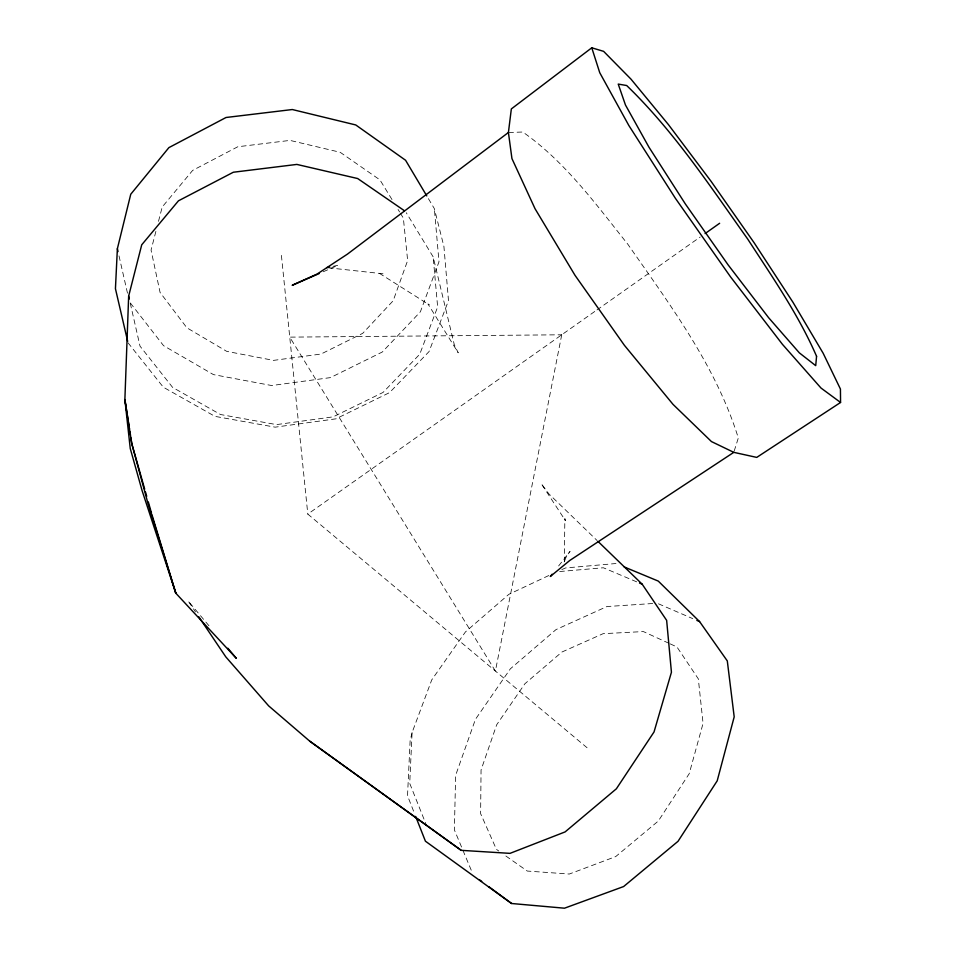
<?xml version="1.0" encoding="UTF-8"?>
<svg xmlns="http://www.w3.org/2000/svg" width="956" height="956" viewBox="0 0 956 956"><rect width="100%" height="100%" fill="white"/><g stroke="black" fill="none" stroke-linecap="round" stroke-linejoin="round"><path stroke-width="0.72" stroke-dasharray="4.78 3.58" d="M564.315 561.817L564.853 518.594L565.51 520.745L541.132 483.485L548.923 493.905L597.153 540.594M548.78 575.536L508.831 594.333L465.453 631.916L431.754 679.871L412.084 732.559L409.718 783.394L425.826 823.737M412.084 732.559L410.124 740.757L407.519 795.762L414.569 813.652M155.888 231.412L151.06 250.078L160.082 292.464L186.874 327.8L226.703 351.354L273.559 360.376L321.013 354.043L362.766 333.297L393.167 300.758L407.65 260.522L403.36 218.111L400.337 213.176M158.493 221.362L162.209 206.998L192.658 170.395L237.805 146.758L290.003 140.401L340.169 152.279L379.95 179.895L392.032 199.613M734.208 451.041L738.307 437.991C716.14 366.327 670.228 305.167 627.877 244.306C595.923 204.285 565.199 161.755 522.789 132.024L508.413 132.502M564.506 561.232L566.49 556.153L570.063 551.421L557.491 567.374M587.068 747.735L307.808 514.113L595.743 310.772M596.962 309.923L700.21 237.004M323.283 271.743L338.161 265.254L331.135 266.736M561.805 569.585L565.594 567.948L615.987 563.526M559.678 571.521L603.367 567.768L639.492 583.04M652.685 603.511L606.941 606.546L555.974 629.622L510.361 668.83L475.431 719.342L455.642 775.328L454.375 829.88L472.204 872.493M328.386 267.8L383.021 273.786L379.401 273.332L429.196 304.809L427.977 303.972L458.235 352.8L454.327 344.805L433.152 256.841L406.264 212.734M658.481 603.81L692.742 618.628M668.889 643.269L643.364 631.569L603.116 633.685L561.877 652.052L524.88 683.767L496.69 724.756L481.059 769.986L480.617 813.64L496.427 849.37L498.805 851.031M670.228 643.89L676.956 646.973L698.322 678.868L703.066 723.393L689.204 773.703L658.314 821.025L615.724 856.576L569.298 874.035L527.306 871.059L503.549 854.377M208.946 625.738L188.153 600.989L195.514 611.924M127.996 342.762L163.321 387.204L214.945 416.362L275.149 427.165L335.915 418.836L389.558 392.617L429.053 351.569L448.495 300.626L443.919 246.481L434.347 208.635L427.535 197.187M130.351 302.98L163.548 345.666L213.451 374.609L271.683 385.531L330.465 377.608L382.304 352.011L420.377 311.799L438.995 261.801L434.347 208.635M398.078 209.484L399.584 211.945M130.267 303.267L140.018 346.144L172.594 387.383L220.489 414.522L276.511 424.607L333.13 416.852L383.081 392.414L419.756 354.222L437.645 306.924L433.152 256.841M119.01 255.885L127.829 294.651M281.411 255.383L307.808 514.113M561.734 334.791L495.399 671.052L289.752 337.133L561.734 334.791"/><path stroke-width="1.43" d="M404.269 210.631L357.687 178.545L296.85 164.42L233.336 172.235L178.449 200.82L141.727 244.808L128.654 296.121L124.878 399.536L130.243 448.484L142.145 490.798L175.796 593.174L236.359 658.361L227.851 648.24M426.77 195.908L405.571 160.261L355.752 124.949L292.309 109.534L226.046 117.492L168.889 147.63L130.757 194.235L117.373 248.703L115.437 288.7L127.674 341.34M508.413 132.502L511.341 108.924L591.776 47.8L603.618 51.349L630.972 79.121L668.531 124.734L711.145 181.425L754.081 242.693L792.894 302.168L823.176 353.278L840.432 389.044L840.563 402.464L756.746 457.398L733.79 452.343L711.455 441.576L673.012 404.364L624.376 345.283L574.986 275.28L535.037 208.719L511.938 158.576L508.413 132.502L347.398 254.153L317.081 274.073L292.178 285.306L319.232 273.512M552.102 574.221L550.309 576.492L569.776 560.467L733.79 452.343M705.074 233.575L719.641 223.274M326.916 267.632L329.724 267.035M198.788 616.775L225.771 656.844L268.66 705.887L309.732 741.163L461.186 850.338L510.014 853.361L565.104 831.911L616.369 788.796L654.035 731.949L671.435 672.247L666.643 620.36L642.169 584.176L598.229 541.634M415.657 816.412L425.42 841.196L511.591 903.504L564.494 908.2L623.623 886.547L678.031 841.304L717.203 780.825L734.196 716.857L727.301 660.931L699.589 621.591L658.266 581.093L624.172 566.932M639.492 583.04L642.169 584.176M696.852 620.408L699.589 621.591M309.732 741.163L461.186 850.338M840.563 402.464L821.001 388.04L782.45 344.351L730.527 276.846L675.426 198.346L628.845 125.499L599.747 72.716L591.776 47.8M479.326 879.651L481.716 881.42M488.886 886.726L511.591 903.504M151.956 514.746L175.796 593.174L147.81 502.88L131.785 443.704L124.878 399.536L129.478 428.981M144.691 489.173L131.785 443.704L130.864 437.812M145.503 492.017L146.71 496.284M148.323 501.96L151.55 513.324M128.654 296.121L129.299 298.989M117.373 248.703L118.03 251.583M129.944 431.933L130.398 434.872M816.567 356.289L815.719 365.658L799.359 352.872L768.624 317.703L728.09 264.848L685.344 203.939L648.909 147.105L625.475 105.029L618.221 84.08L626.682 85.526C673.729 130.972 710.045 186.026 747.747 239.12C772.376 277.121 798.475 314.596 816.567 356.289"/></g></svg>
